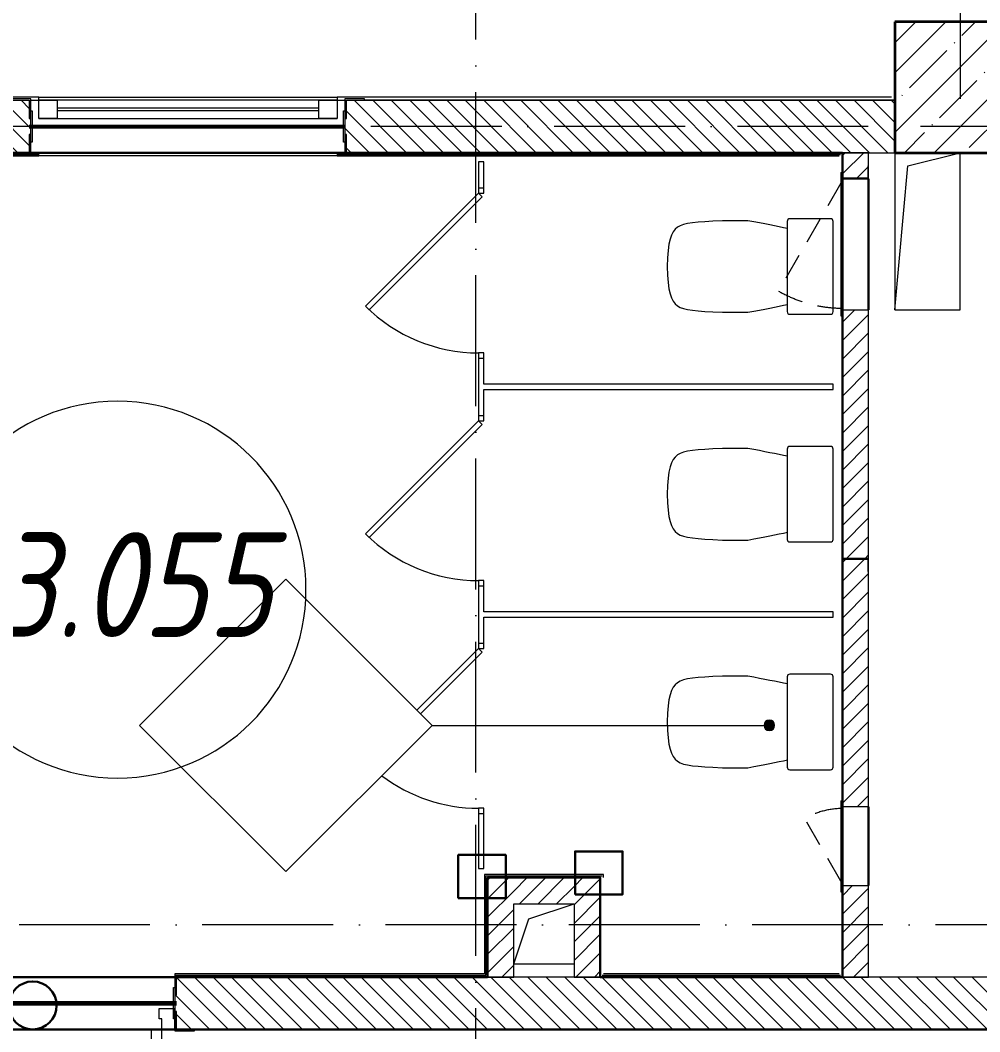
# Model space of a CAD drawing. Header units: millimetres. Extents: x -213536 to 1564669, y -45299 to 942238.
# Drawn here: x 512602 to 516267, y 436026 to 439891 of the extents above; entities that cross this region are included whole.
import ezdxf

# ---------------------------------------------------------------- set-up
doc = ezdxf.new("R2010")
doc.units = ezdxf.units.MM
doc.linetypes.add('200_ШТРИХ_ш1п0_6_', pattern=[160, 100, -60])
doc.linetypes.add('50_200_ШТРИХ_1Т_ш5_п1_п1_', pattern=[700, 500, -100, 0, -100])
for name, color, linetype, lineweight in [('0-1', 7, 'Continuous', 5), ('0-2', 7, 'Continuous', 9), ('2) ПГП 4м', 4, 'Continuous', 30), ('2.1.2) ПГП мини окна 0.9м -', 200, 'Continuous', 53), ('2.2) ПГП двери 2.4 -', 134, 'Continuous', 60), ('3) ЖБ 4м', 3, 'Continuous', 30), ('4) Метл уголки', 6, 'Continuous', 30), ('5) Швы', 2, 'Continuous', 30), ('6) Мини окна 0.4 -', 10, 'Continuous', 30), ('Каркас_Импост', 7, 'Continuous', 13), ('Каркас_Импост-1', 7, 'Continuous', 9), ('Линии-2', 7, 'Continuous', 5), ('Марки помещений', 7, 'Continuous', 9), ('Несущие колонны', 7, 'Continuous', 9), ('Несущие колонны-1', 7, 'Continuous', 35), ('Обобщенные модели', 7, 'Continuous', 9), ('Общие ребра', 7, 'Continuous', 9), ('Окна', 7, 'Continuous', 9), ('Оси-2', 7, '50_200_ШТРИХ_1Т_ш5_п1_п1_', 9), ('Остекление-1', 7, 'Continuous', 9), ('Открывание в плане-2', 7, '200_ШТРИХ_ш1п0_6_', 9), ('Открывание-1', 7, 'Continuous', 9), ('Панель', 7, 'Continuous', 13), ('Стены', 7, 'Continuous', 9), ('Стены-1', 7, 'Continuous', 13), ('Штриховка разреза-1', 7, 'Continuous', 9)]:
    doc.layers.add(name, color=color, linetype=linetype, lineweight=lineweight)
for name, color, linetype, lineweight, true_color in [('Каркас_Импост-2', 7, 'Continuous', 9, 0xaaaaaa), ('Открывание-2', 7, 'Continuous', 9, 0xaaaaaa), ('Панель-1', 7, 'Continuous', 9, 0xaaaaaa), ('Проем-1', 7, 'Continuous', 9, 0xaaaaaa), ('Сантехнические приборы-1', 7, 'Continuous', 9, 0xaaaaaa), ('Стены-2', 7, 'Continuous', 9, 0xaaaaaa), ('Элементы узлов-1', 7, 'Continuous', 9, 0x3b3b3b)]:
    doc.layers.add(name, color=color, linetype=linetype, lineweight=lineweight, true_color=true_color)
doc.layers.get('0-2').off()
doc.styles.add('ISOCPEUR_I_2', font='isocpeui.ttf', dxfattribs={"width": 0.85, "height": 2.3})
pattern_1 = [(45, (0, 0), (-35.35534, 35.35534), [])]
pattern_2 = [(135, (0, 0), (-35.35534, -35.35534), [])]

# ---------------------------------------------------------------- blocks, each defined once
blk = doc.blocks.new('Ось 3 этаж')
at = {"layer": 'Оси-2'}
for p, q in [((514342.1, 423014.8), (514342.1, 477896.8)), ((516192.1, 477896.8), (516192.1, 439485.4)), ((522142.1, 439485.4), (501097.4, 439485.4)), ((536900.4, 436435.4), (428373.3, 436435.4))]:
    blk.add_line(p, q, dxfattribs=at)
blk = doc.blocks.new('BSC_Колонна _Прямоугольная - 500х500-V18-АИ2_03_План отделки стен 3-го этажа _Часть 2_')
at = {"layer": 'Несущие колонны'}
h = blk.add_hatch(dxfattribs=at)
h.set_pattern_fill('FP_26', color=256, style=0, pattern_type=2)
h.set_pattern_definition([(45, (-85500, -14400), (-114.04925, 114.04925), []), (45, (-85385.95, -14400), (-114.04925, 114.04925), [201.613, -40.323, 3.353, -36.97])])
h.paths.add_polyline_path([(-87, -250), (250, -250), (250, 250), (-250, 250), (-250, -250)], flags=0)
at = {"layer": 'Несущие колонны-1'}
for p, q in [((250, 250), (-250, 250)), ((-250, 250), (-250, -250)), ((250, -250), (250, 250)), ((-250, -250), (250, -250))]:
    blk.add_line(p, q, dxfattribs=at)
blk = doc.blocks.new('Дверь_СКБ_1Ст_Внутренняя_ШЕР - СОШ_Д-12_Дв_1150x2100h_С_У учеников_ душевые-28656500-АИ2_03_План отделки стен 3-го этажа _Часть 2_')
at = {"layer": 'Каркас_Импост'}
for p, q in [((-512.5, 100), (-562.5, 100)), ((-562.5, 100), (-562.5, 20)), ((-512.5, 100), (-512.5, 60)), ((587.5, 100), (537.5, 100)), ((537.5, 100), (537.5, 60)), ((587.5, 100), (587.5, 20)), ((-512.5, 60), (-502.5, 60)), ((-502.5, 60), (-502.5, 20)), ((527.5, 60), (537.5, 60)), ((527.5, 60), (527.5, 20)), ((-502.5, 20), (-562.5, 20)), ((587.5, 20), (527.5, 20))]:
    blk.add_line(p, q, dxfattribs=at)
at = {"layer": 'Открывание-1'}
blk.add_arc((-512.5, 100), 1050, 360, 90, dxfattribs=at)
at = {"layer": 'Панель'}
for p, q in [((-512.5, 1150), (-472.5, 1150)), ((-512.5, 1150), (-512.5, 100)), ((-472.5, 100), (-472.5, 1150)), ((-512.5, 100), (-472.5, 100))]:
    blk.add_line(p, q, dxfattribs=at)
blk = doc.blocks.new('SND_Унитаз_Santek_HEO - Santek HEO_ 365х635х785_ выпуск-прямой_ PN4_5_ Х-резьба НР DN15_ К-гл_кон_ П DN100-17910376-АИ2_03_План отделки стен 3-го этажа _Часть 2_')
at = {"layer": 'Сантехнические приборы-1'}
for p, q in [((-182.5, -10), (-182.5, -165.8)), ((172.5, 0), (-172.5, 0)), ((182.5, -165.8), (182.5, -10)), ((-172.5, -175.8), (172.5, -175.8)), ((-175, -325.6), (-175, -423.4)), ((175, -423.4), (175, -325.6))]:
    blk.add_line(p, q, dxfattribs=at)
for centre, start, end in [((-172.5, -10), 90, 180), ((172.5, -10), 360, 90), ((-172.5, -165.8), 180, 270), ((172.5, -165.8), 270, 360)]:
    blk.add_arc(centre, 10, start, end, dxfattribs=at)
for points in [[(-145, -174.9), (-153.6, -214.5), (-163, -263.9), (-175, -325.6)], [(175, -325.6), (163, -263.9), (153.6, -214.5), (145, -174.9)]]:
    blk.add_open_spline(points, degree=3, dxfattribs=at)
for points, knots in [([(-175, -423.4), (-169.2, -526.5), (-168.1, -609.5), (-96, -631.3), (0, -634.5)], [0, 0, 0, 0, 0.2757876, 0.5440111, 0.5440111, 0.5440111, 0.5440111]), ([(0, -634.5), (96, -631.3), (168.1, -609.5), (169.2, -526.5), (175, -423.4)], [0, 0, 0, 0, 0.2682234, 0.5440111, 0.5440111, 0.5440111, 0.5440111])]:
    blk.add_open_spline(points, degree=3, knots=knots, dxfattribs=at)
blk = doc.blocks.new('DOR_ДУ_распашная__1Ст_Прямоугольная_ШЕР - Вн_650х2100h_Кабинки С_у-17949503-АИ2_03_План отделки стен 3-го этажа _Часть 2_')
at = {"layer": 'Каркас_Импост-1'}
for p, q in [((-305, 10), (-325, 10)), ((-305, -10), (-305, 10)), ((305, 10), (305, -10)), ((325, 10), (305, 10)), ((-325, -10), (-305, -10)), ((305, -10), (325, -10))]:
    blk.add_line(p, q, dxfattribs=at)
at = {"layer": 'Открывание-2'}
blk.add_arc((305, 10), 610, 135, 180, dxfattribs=at)
at = {"layer": 'Панель-1'}
for p, q in [((-126.3, 441.3), (-140.5, 427.2)), ((-140.5, 427.2), (290.9, -4.1)), ((305, 10), (-126.3, 441.3)), ((290.9, -4.1), (305, 10))]:
    blk.add_line(p, q, dxfattribs=at)
at = {"layer": 'Проем-1'}
for p, q in [((-325, 10), (-325, -10)), ((325, -10), (325, 10))]:
    blk.add_line(p, q, dxfattribs=at)
blk = doc.blocks.new('DOR_ДУ_распашная__1Ст_Прямоугольная_ШЕР - Вн_650х2100h_Кабинки С_у-V154-АИ2_03_План отделки стен 3-го этажа _Часть 2_')
at = {"layer": 'Каркас_Импост-1'}
for p, q in [((-305, 10), (-325, 10)), ((-305, -10), (-305, 10)), ((305, 10), (305, -10)), ((325, 10), (305, 10)), ((-325, -10), (-305, -10)), ((305, -10), (325, -10))]:
    blk.add_line(p, q, dxfattribs=at)
at = {"layer": 'Открывание-2'}
blk.add_arc((305, 10), 610, 142.741, 180, dxfattribs=at)
at = {"layer": 'Панель-1'}
for p, q in [((305, 10), (69.8, 245.2)), ((55.6, 231.1), (290.9, -4.1)), ((290.9, -4.1), (305, 10))]:
    blk.add_line(p, q, dxfattribs=at)
at = {"layer": 'Проем-1'}
for p, q in [((-325, 10), (-325, -10)), ((325, -10), (325, 10))]:
    blk.add_line(p, q, dxfattribs=at)
blk = doc.blocks.new('120_Окно_СКБ_1Ст - 120_Окно_СКБ_1Ст_c_у 1200x1800_E60-28701336-АИ2_03_План отделки стен 3-го этажа _Часть 2_')
at = {"layer": 'Каркас_Импост'}
for p, q in [((-570, 30), (-570, 100)), ((-570, 100), (-500, 100)), ((-500, 100), (-500, 30)), ((500, 30), (500, 100)), ((500, 100), (570, 100)), ((570, 100), (570, 30)), ((-500, 30), (-570, 30)), ((570, 30), (500, 30))]:
    blk.add_line(p, q, dxfattribs=at)
at = {"layer": 'Каркас_Импост-2'}
for p, q in [((570, 100), (-570, 100)), ((-570, 30), (570, 30))]:
    blk.add_line(p, q, dxfattribs=at)
at = {"layer": 'Остекление-1'}
for p, q in [((500, 70), (-500, 70)), ((500, 60), (-500, 60))]:
    blk.add_line(p, q, dxfattribs=at)
blk = doc.blocks.new('АР_Перемычка - АР_Перемычка-28640938-АИ2_03_План отделки стен 3-го этажа _Часть 2_')
at = {"layer": 'Обобщенные модели'}
blk.add_line((-250, -100), (-243, -100), dxfattribs=at)
blk = doc.blocks.new('154_Стойка_СКБ_Уголок - СМ-2180_200-28268025-АИ2_03_План отделки стен 3-го этажа _Часть 2_')
at = {"layer": 'Обобщенные модели'}
for p, q in [((125, 156), (125, 81)), ((200, 156), (125, 156)), ((200, 150), (200, 156)), ((131, 81), (131, 150)), ((131, 150), (200, 150)), ((125, 81), (131, 81)), ((131, 19), (125, 19)), ((125, 19), (125, -56)), ((131, -50), (131, 19)), ((125, -56), (200, -56)), ((200, -50), (131, -50)), ((200, -56), (200, -50))]:
    blk.add_line(p, q, dxfattribs=at)
blk = doc.blocks.new('Стойка_Влож_Полоса боковая - Полоса-28213942-АИ2_03_План отделки стен 3-го этажа _Часть 2_')
at = {"layer": 'Обобщенные модели'}
for p, q in [((-5, 60), (0, 60)), ((-5, -60), (-5, 60)), ((0, 31), (0, -31)), ((0, -60), (-5, -60))]:
    blk.add_line(p, q, dxfattribs=at)
blk = doc.blocks.new('154_Фахверк_СКБ_Швеллер - Тип_100_3960-28331862-АИ2_03_План отделки стен 3-го этажа _Часть 2_')
at = {"layer": 'Обобщенные модели'}
for p, q in [((175, 50), (125, 50)), ((125, 50), (125, -50)), ((128, 47), (175, 47)), ((128, -47), (128, 47)), ((175, 47), (175, 50)), ((125, -50), (175, -50)), ((175, -47), (128, -47)), ((175, -50), (175, -47))]:
    blk.add_line(p, q, dxfattribs=at)
blk = doc.blocks.new('154_Стойка_СКБ_Уголок - СМ-2480_200-28346303-АИ2_03_План отделки стен 3-го этажа _Часть 2_')
at = {"layer": 'Обобщенные модели'}
for p, q in [((125, 156), (125, 81)), ((200, 156), (125, 156)), ((200, 150), (200, 156)), ((131, 81), (131, 150)), ((131, 150), (200, 150)), ((125, 81), (131, 81)), ((131, 19), (125, 19)), ((125, 19), (125, -56)), ((131, -50), (131, 19)), ((125, -56), (200, -56)), ((200, -50), (131, -50)), ((200, -56), (200, -50))]:
    blk.add_line(p, q, dxfattribs=at)
blk = doc.blocks.new('AR_Отверстие Ниша - Лючок-32404601-АИ2_03_План отделки стен 3-го этажа _Часть 2_')
at = {"layer": 'Окна'}
for p, q in [((150, 50), (-150, 50)), ((-150, 50), (-150, -50)), ((150, -50), (150, 50)), ((-150, -50), (150, -50))]:
    blk.add_line(p, q, dxfattribs=at)
blk = doc.blocks.new('Л_Общий_Лючок - Лючок-29683822-АИ2_03_План отделки стен 3-го этажа _Часть 2_')
at = {"layer": 'Окна'}
for p, q in [((324, 6), (-24, 6)), ((-24, 6), (-24, 0)), ((324, 6), (324, 0))]:
    blk.add_line(p, q, dxfattribs=at)
at = {"layer": 'Открывание в плане-2'}
blk.add_line((16.4, 6), (255.4, 144), dxfattribs=at)
blk.add_arc((6, 0), 288, 1.1997, 30, dxfattribs=at)
blk = doc.blocks.new('AR_Отверстие Ниша - Лючок-32404625-АИ2_03_План отделки стен 3-го этажа _Часть 2_')
at = {"layer": 'Окна'}
for p, q in [((250, 50), (-250, 50)), ((250, -50), (250, 50)), ((-250, -50), (250, -50))]:
    blk.add_line(p, q, dxfattribs=at)
blk = doc.blocks.new('Л_Общий_Лючок - Лючок-29802437-АИ2_03_План отделки стен 3-го этажа _Часть 2_')
at = {"layer": 'Окна'}
for p, q in [((524, 6), (-24, 6)), ((-24, 6), (-24, 0)), ((-24, 0), (0, 0)), ((524, 6), (524, 0))]:
    blk.add_line(p, q, dxfattribs=at)
at = {"layer": 'Открывание в плане-2'}
blk.add_line((483.6, 6), (71.4, 244), dxfattribs=at)
blk.add_arc((494, 0), 488, 150, 179.292, dxfattribs=at)
blk = doc.blocks.new('154_Фахверк_СКБ_Швеллер - Тип_100_3960_зеркало-29769493-АИ2_03_План отделки стен 3-го этажа _Часть 2_')
at = {"layer": 'Обобщенные модели'}
for p, q in [((175, 50), (125, 50)), ((125, 50), (125, -50)), ((128, 47), (175, 47)), ((128, -47), (128, 47)), ((175, 47), (175, 50)), ((125, -50), (175, -50)), ((175, -47), (128, -47)), ((175, -50), (175, -47))]:
    blk.add_line(p, q, dxfattribs=at)
blk = doc.blocks.new('AR_Отверстие прямоугольное _в плите_ - AR_Отверстие прямоугольное _в плите_-30459234-АИ2_03_План отделки стен 3-го этажа _Часть 2_')
at = {"layer": 'Обобщенные модели'}
for p, q in [((-125, 300), (-125, -300)), ((-75, 250), (125, 300)), ((125, -300), (125, 300)), ((-125, -300), (-75, 250)), ((-125, -300), (125, -300))]:
    blk.add_line(p, q, dxfattribs=at)
blk = doc.blocks.new('AR_Отверстие прямоугольное _в плите_ - AR_Отверстие прямоугольное _в плите_-30552839-АИ2_03_План отделки стен 3-го этажа _Часть 2_')
at = {"layer": 'Обобщенные модели'}
for p, q in [((-57.5, 57.5), (115, 115)), ((-115, -115), (-57.5, 57.5)), ((-115, -115), (115, -115))]:
    blk.add_line(p, q, dxfattribs=at)
blk = doc.blocks.new('0125-Р-ОО-Ш2-АР-о_23_10_2024_rvt-1-АИ2_03_План отделки стен 3-го этажа _Часть 2_')
at = {"layer": 'Штриховка разреза-1'}
h = blk.add_hatch(dxfattribs=at)
h.set_pattern_fill('FP_1', color=256, style=0, pattern_type=2)
h.set_pattern_definition(pattern_2)
h.paths.add_polyline_path([(84947, 14150), (85250, 14150), (85250, 14350), (83156, 14350), (83156, 14281), (83150, 14281), (83150, 14219), (83156, 14219), (83156, 14150), (84481, 14150)], flags=0)
h.paths.add_polyline_path([(81875, 14150), (81944, 14150), (81944, 14219), (81950, 14219), (81950, 14281), (81944, 14281), (81944, 14350), (80350, 14350), (80350, 14150), (81685.1, 14150)], flags=0)
h = blk.add_hatch(dxfattribs=at)
h.set_pattern_fill('FP_92', color=256, style=0, pattern_type=2)
h.set_pattern_definition(pattern_1)
h.paths.add_polyline_path([(85150, 11000), (85150, 11350), (85050, 11350), (85050, 11000)], flags=0)
h.paths.add_polyline_path([(85050, 11650), (85150, 11650), (85150, 12550), (85147, 12550), (85147, 12597), (85053, 12597), (85053, 12550), (85050, 12550), (85050, 12493.2)], flags=0)
h.paths.add_polyline_path([(85150, 12600), (85150, 13550), (85050, 13550), (85050, 12600), (85147, 12600)], flags=0)
h.paths.add_polyline_path([(85147, 14053), (85147, 14100), (85150, 14100), (85150, 14150), (85050, 14150), (85050, 14100), (85053, 14100), (85053, 14053), (85074, 14053)], flags=0)
h = blk.add_hatch(dxfattribs=at)
h.set_pattern_fill('FP_92', color=256, style=0, pattern_type=2)
h.set_pattern_definition(pattern_1)
h.paths.add_polyline_path([(83795, 11000), (83795, 11380), (83695, 11380), (83695, 11000)], flags=0)
h = blk.add_hatch(dxfattribs=at)
h.set_pattern_fill('FP_92', color=256, style=0, pattern_type=2)
h.set_pattern_definition(pattern_1)
h.paths.add_polyline_path([(84025, 11280), (84025, 11380), (83795, 11380), (83795, 11280)], flags=0)
h = blk.add_hatch(dxfattribs=at)
h.set_pattern_fill('FP_92', color=256, style=0, pattern_type=2)
h.set_pattern_definition(pattern_1)
h.paths.add_polyline_path([(84125, 11000), (84125, 11380), (84025, 11380), (84025, 11000)], flags=0)
h = blk.add_hatch(dxfattribs=at)
h.set_pattern_fill('FP_1', color=256, style=0, pattern_type=2)
h.set_pattern_definition(pattern_2)
h.paths.add_polyline_path([(91400, 10800), (91400, 11000), (89076, 10999.5), (89076, 10931), (89070, 10931), (89070, 10869), (89076, 10869), (89076, 10800), (91005, 10800)], flags=0)
h.paths.add_polyline_path([(87914, 10800), (87914, 10869), (87920, 10869), (87920, 10931), (87914, 10931), (87914, 11000), (82506, 11000), (82506, 10931), (82500, 10931), (82500, 10869), (82506, 10869), (82506, 10800), (87845, 10800)], flags=0)
h.paths.add_polyline_path([(80350, 10800), (81344, 10800), (81344, 10869), (81350, 10869), (81350, 10931), (81344, 10931), (81344, 11000), (80350, 11000)], flags=0)
at = {"layer": 'Стены-1'}
for p, q in [((85250, 14350), (83225, 14350)), ((83225, 14150), (85250, 14150)), ((85050, 14150), (85050, 14100)), ((85150, 14150), (85050, 14150)), ((85150, 14100), (85150, 14150)), ((85150, 12600), (85150, 13550)), ((85050, 13526), (85050, 12600)), ((85050, 12550), (85050, 11650)), ((85150, 11650), (85150, 12550)), ((83695, 11380), (83695, 11000)), ((83795, 11380), (83695, 11380)), ((84025, 11380), (83795, 11380)), ((84125, 11380), (84025, 11380)), ((84125, 11000), (84125, 11380)), ((85050, 11350), (85050, 11000)), ((85150, 11000), (85150, 11350)), ((83795, 11000), (83795, 11280)), ((83795, 11280), (84025, 11280)), ((84025, 11280), (84025, 11000)), ((87845, 11000), (82575, 11000)), ((83695, 11000), (83795, 11000)), ((84025, 11000), (84125, 11000)), ((85050, 11000), (85150, 11000)), ((82575, 10800), (87845, 10800))]:
    blk.add_line(p, q, dxfattribs=at)
at = {"layer": 'Стены-2'}
for p, q in [((83680, 14115), (83660, 14115)), ((83660, 14115), (83660, 14015)), ((83680, 14015), (83680, 14115)), ((83660, 13365), (83660, 13145)), ((83680, 13265), (83680, 13365)), ((85015, 13265), (83680, 13265)), ((85015, 13245), (85015, 13265)), ((83680, 13245), (85015, 13245)), ((83680, 13145), (83680, 13245)), ((83660, 12495), (83660, 12275)), ((83680, 12395), (83680, 12495)), ((85015, 12395), (83680, 12395)), ((83680, 12275), (83680, 12375)), ((83680, 12375), (85015, 12375)), ((85015, 12375), (85015, 12395)), ((83660, 11625), (83660, 11415)), ((83680, 11415), (83680, 11625)), ((83660, 11415), (83680, 11415))]:
    blk.add_line(p, q, dxfattribs=at)
at = {"layer": '0-2'}
for name, p in [('BSC_Колонна _Прямоугольная - 500х500-V18-АИ2_03_План отделки стен 3-го этажа _Часть 2_', (85500, 14400)), ('120_Окно_СКБ_1Ст - 120_Окно_СКБ_1Ст_c_у 1200x1800_E60-28701336-АИ2_03_План отделки стен 3-го этажа _Часть 2_', (82550, 14250)), ('154_Стойка_СКБ_Уголок - СМ-2480_200-28346303-АИ2_03_План отделки стен 3-го этажа _Часть 2_', (83025, 14200)), ('Стойка_Влож_Полоса боковая - Полоса-28213942-АИ2_03_План отделки стен 3-го этажа _Часть 2_', (83150, 14250)), ('AR_Отверстие прямоугольное _в плите_ - AR_Отверстие прямоугольное _в плите_-30459234-АИ2_03_План отделки стен 3-го этажа _Часть 2_', (85375, 13850)), ('AR_Отверстие прямоугольное _в плите_ - AR_Отверстие прямоугольное _в плите_-30552839-АИ2_03_План отделки стен 3-го этажа _Часть 2_', (83910, 11165)), ('154_Стойка_СКБ_Уголок - СМ-2180_200-28268025-АИ2_03_План отделки стен 3-го этажа _Часть 2_', (82375, 10850)), ('Стойка_Влож_Полоса боковая - Полоса-28213942-АИ2_03_План отделки стен 3-го этажа _Часть 2_', (82500, 10900))]:
    blk.add_blockref(name, p, dxfattribs=at)
for name, p, rotation in [('154_Стойка_СКБ_Уголок - СМ-2480_200-28346303-АИ2_03_План отделки стен 3-го этажа _Часть 2_', (82075, 14300), 180), ('Стойка_Влож_Полоса боковая - Полоса-28213942-АИ2_03_План отделки стен 3-го этажа _Часть 2_', (81950, 14250), 180), ('Л_Общий_Лючок - Лючок-29802437-АИ2_03_План отделки стен 3-го этажа _Часть 2_', (85050, 13550), 90), ('154_Фахверк_СКБ_Швеллер - Тип_100_3960_зеркало-29769493-АИ2_03_План отделки стен 3-го этажа _Часть 2_', (85100, 13925), 90), ('AR_Отверстие Ниша - Лючок-32404625-АИ2_03_План отделки стен 3-го этажа _Часть 2_', (85100, 13800), 270), ('DOR_ДУ_распашная__1Ст_Прямоугольная_ШЕР - Вн_650х2100h_Кабинки С_у-17949503-АИ2_03_План отделки стен 3-го этажа _Часть 2_', (83670, 13690), 90), ('SND_Унитаз_Santek_HEO - Santek HEO_ 365х635х785_ выпуск-прямой_ PN4_5_ Х-резьба НР DN15_ К-гл_кон_ П DN100-17910376-АИ2_03_План отделки стен 3-го этажа _Часть 2_', (85015, 13715), 269.9999999999996), ('DOR_ДУ_распашная__1Ст_Прямоугольная_ШЕР - Вн_650х2100h_Кабинки С_у-17949503-АИ2_03_План отделки стен 3-го этажа _Часть 2_', (83670, 12820), 90), ('SND_Унитаз_Santek_HEO - Santek HEO_ 365х635х785_ выпуск-прямой_ PN4_5_ Х-резьба НР DN15_ К-гл_кон_ П DN100-17910376-АИ2_03_План отделки стен 3-го этажа _Часть 2_', (85015, 12845), 269.9999999999996), ('154_Фахверк_СКБ_Швеллер - Тип_100_3960-28331862-АИ2_03_План отделки стен 3-го этажа _Часть 2_', (85100, 12725), 270), ('DOR_ДУ_распашная__1Ст_Прямоугольная_ШЕР - Вн_650х2100h_Кабинки С_у-V154-АИ2_03_План отделки стен 3-го этажа _Часть 2_', (83670, 11950), 90), ('SND_Унитаз_Santek_HEO - Santek HEO_ 365х635х785_ выпуск-прямой_ PN4_5_ Х-резьба НР DN15_ К-гл_кон_ П DN100-17910376-АИ2_03_План отделки стен 3-го этажа _Часть 2_', (85015, 11975), 269.9999999999996), ('Л_Общий_Лючок - Лючок-29683822-АИ2_03_План отделки стен 3-го этажа _Часть 2_', (85050, 11350), 90), ('AR_Отверстие Ниша - Лючок-32404601-АИ2_03_План отделки стен 3-го этажа _Часть 2_', (85100, 11500), 270), ('АР_Перемычка - АР_Перемычка-28640938-АИ2_03_План отделки стен 3-го этажа _Часть 2_', (82500, 10900), 180), ('Дверь_СКБ_1Ст_Внутренняя_ШЕР - СОШ_Д-12_Дв_1150x2100h_С_У учеников_ душевые-28656500-АИ2_03_План отделки стен 3-го этажа _Часть 2_', (81937.5, 10900), 180)]:
    blk.add_blockref(name, p, dxfattribs=dict(at, rotation=rotation))
blk = doc.blocks.new('AI_Марка_Помещение_х1__Общий_E___ISO-2_1K_ - Номер-16210215-АИ2_03_План отделки стен 3-го этажа _Часть 2_')
at = {"layer": 'Марки помещений'}
for start, end in [(360, 180), (180, 360)]:
    blk.add_arc((0.039, 0.312), 2.4, start, end, dxfattribs=at)
blk = doc.blocks.new('3этНиз')
at = {"layer": 'Элементы узлов-1'}
blk.add_hatch(color=256, dxfattribs=at).paths.add_polyline_path([(515463.2, 437177.2), (515468.3, 437177.8), (515473.2, 437179.8), (515477.3, 437183), (515480.5, 437187.2), (515482.5, 437192), (515483.2, 437197.2), (515482.5, 437202.3), (515480.5, 437207.2), (515477.3, 437211.3), (515473.2, 437214.5), (515468.3, 437216.5), (515463.2, 437217.2), (515458, 437216.5), (515453.2, 437214.5), (515449, 437211.3), (515445.8, 437207.2), (515443.8, 437202.3), (515443.2, 437197.2), (515443.8, 437192), (515445.8, 437187.2), (515449, 437183), (515453.2, 437179.8), (515458, 437177.8)], flags=0)
at = {"layer": 'Линии-2'}
for p, q in [((513616.2, 437755.8), (513057.6, 437197.2)), ((514174.9, 437197.2), (513616.2, 437755.8)), ((513057.6, 437197.2), (513616.2, 436638.5)), ((513616.2, 436638.5), (514174.9, 437197.2)), ((514174.9, 437197.2), (515443.2, 437197.2))]:
    blk.add_line(p, q, dxfattribs=at)
for start, end in [(90, 270), (270, 90)]:
    blk.add_arc((515463.2, 437197.2), 20, start, end, dxfattribs=at)
at = {"layer": 'Общие ребра'}
for p, q in [((511449.1, 439378.4), (512672.1, 439378.4)), ((513812.1, 439378.4), (515735.1, 439378.4)), ((514380.1, 436622.4), (514824.1, 436622.4)), ((514380.1, 436242.4), (514380.1, 436622.4)), ((513192.1, 436242.4), (514380.1, 436242.4)), ((514824.1, 436242.4), (515735.1, 436242.4))]:
    blk.add_line(p, q, dxfattribs=at)
at = {"layer": 'Стены'}
for p, q in [((512672.1, 439597.4), (513812.1, 439597.4)), ((513812.1, 439585.4), (512672.1, 439585.4)), ((512672.1, 439385.4), (513812.1, 439385.4)), ((513812.1, 439373.4), (512672.1, 439373.4))]:
    blk.add_line(p, q, dxfattribs=at)
at = {"layer": 'Стены-1'}
for p, q in [((512672.1, 439597.4), (511504.1, 439597.4)), ((512642.1, 439585.4), (512672.1, 439585.4)), ((512672.1, 439585.4), (512672.1, 439597.4)), ((515930.1, 439597.4), (513812.1, 439597.4)), ((513812.1, 439597.4), (513812.1, 439585.4)), ((513812.1, 439585.4), (513842.1, 439585.4)), ((513917.1, 439585.4), (515942.1, 439585.4)), ((511454.1, 439373.4), (512672.1, 439373.4)), ((512672.1, 439385.4), (512642.1, 439385.4)), ((512672.1, 439373.4), (512672.1, 439385.4)), ((513842.1, 439385.4), (513812.1, 439385.4)), ((513812.1, 439385.4), (513812.1, 439373.4)), ((513812.1, 439373.4), (515730.1, 439373.4)), ((515730.1, 439385.4), (513917.1, 439385.4)), ((514829.1, 436627.4), (514375.1, 436627.4)), ((514375.1, 436627.4), (514375.1, 436247.4)), ((514387.1, 436615.4), (514817.1, 436615.4)), ((514387.1, 436235.4), (514387.1, 436615.4)), ((514829.1, 436615.4), (514829.1, 436627.4)), ((514375.1, 436247.4), (513192.1, 436247.4)), ((513192.1, 436247.4), (513192.1, 436241.4)), ((515730.1, 436247.4), (514829.1, 436247.4)), ((515742.1, 436235.4), (515742.1, 436247.4)), ((513267.1, 436235.4), (514387.1, 436235.4)), ((514829.1, 436235.4), (515742.1, 436235.4))]:
    blk.add_line(p, q, dxfattribs=at)
at = {"layer": '0-1'}
blk.add_blockref('0125-Р-ОО-Ш2-АР-о_23_10_2024_rvt-1-АИ2_03_План отделки стен 3-го этажа _Часть 2_', (430692.1, 425235.4), dxfattribs=at)
at = {"layer": 'Марки помещений', "color": 3, "xscale": 300, "yscale": 300, "zscale": 99.99999999999993}
blk.add_blockref('AI_Марка_Помещение_х1__Общий_E___ISO-2_1K_ - Номер-16210215-АИ2_03_План отделки стен 3-го этажа _Часть 2_', (512961.5, 437622.2), dxfattribs=at)
at = {"layer": 'Марки помещений', "color": 114, "true_color": 0x139b48, "insert": (512495.4, 437935.1), "char_height": 400, "width": 785.654, "attachment_point": 1, "style": 'ISOCPEUR_I_2'}
blk.add_mtext('3.055', dxfattribs=at)

msp = doc.modelspace()

# ---------------------------------------------------------------- linework, layer by layer
at = {"layer": '2) ПГП 4м'}
for points in [[(511042.1, 436235.4), (514387.1, 436235.4), (514387.1, 436615.4), (514817.1, 436615.4), (514817.1, 436235.4), (515742.1, 436235.4), (515742.1, 439385.4), (511442.1, 439385.4), (511442.1, 438935.4), (511042.1, 438935.4), (511042.1, 436535.4)], [(522092.1, 436035.4), (511042.1, 436035.4)]]:
    msp.add_lwpolyline(points, dxfattribs=at)
at = {"layer": '2.1.2) ПГП мини окна 0.9м -'}
msp.add_lwpolyline([(512636.1, 439485.4), (513842.1, 439485.4)], dxfattribs=at)
at = {"layer": '2.2) ПГП двери 2.4 -'}
msp.add_lwpolyline([(512047.1, 436135.4), (513198.1, 436135.4)], dxfattribs=at)
at = {"layer": '4) Метл уголки'}
for points in [[(514721.3, 436551.1), (514902.6, 436551.1), (514902.6, 436715.8), (514721.3, 436715.8)], [(514275.1, 436537.4), (514456.4, 436537.4), (514456.4, 436702.2), (514275.1, 436702.2)]]:
    msp.add_lwpolyline(points, close=True, dxfattribs=at)
at = {"layer": '5) Швы'}
msp.add_circle((512649.1, 436127.1), 91.6, dxfattribs=at)
at = {"layer": '6) Мини окна 0.4 -'}
for points in [[(515842.1, 438785.4), (515842.1, 439285.4)], [(515842.1, 436585.4), (515842.1, 436885.4)]]:
    msp.add_lwpolyline(points, dxfattribs=at)

# ---------------------------------------------------------------- block references
at = {"color": 5, "lineweight": 30}
msp.add_blockref('Ось 3 этаж', (0, 0), dxfattribs=at)
at = {"layer": '3) ЖБ 4м'}
msp.add_blockref('3этНиз', (0, 0), dxfattribs=at)

# ---------------------------------------------------------------- texts
at = {"layer": 'Марки помещений', "color": 114, "true_color": 0x139b48, "insert": (512496.2, 437935.1), "char_height": 400, "width": 785.654, "attachment_point": 1, "style": 'ISOCPEUR_I_2'}
msp.add_mtext('3.055', dxfattribs=at)

doc.saveas('drawing.dxf')
